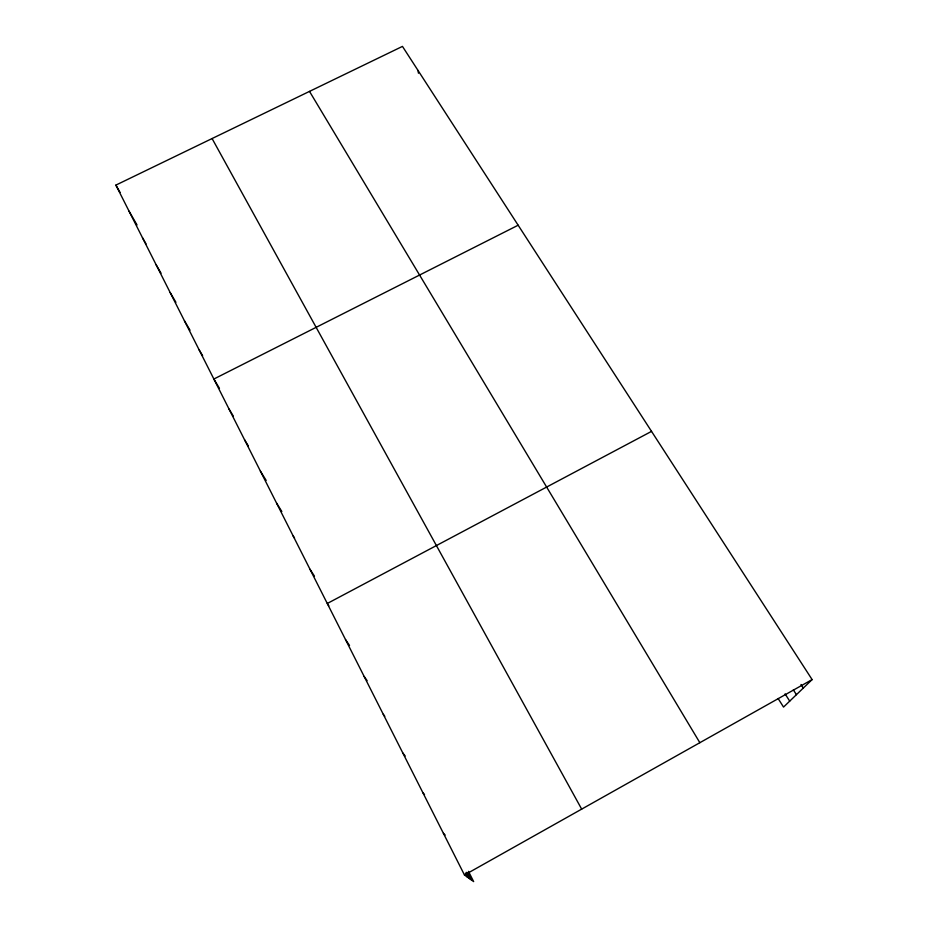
<?xml version="1.0" encoding="UTF-8"?>
<svg xmlns="http://www.w3.org/2000/svg" width="928" height="928" viewBox="0 0 928 928"><rect width="100%" height="100%" fill="white"/><g stroke="black" fill="none" stroke-linecap="round" stroke-linejoin="round"><path stroke-width="1.39" d="M468.454 871.346L473.651 881.6L464.476 875.011L115.884 185.113L402.462 46.4L812.116 679.586L783.534 707.078L778.116 698.506M464.476 875.011L812.116 679.586M651.526 431.381L327.282 603.49L328.825 605.822M518.149 225.214L213.869 379.03L219.46 388.356M443.41 833.321L445.173 835.038M422.866 792.663L424.525 794.554M402.822 752.991L405.211 755.995M383.252 714.27L384.784 716.323M364.159 676.466L367.117 680.642M345.506 639.554L349.531 645.447M309.998 569.293L314.453 576.137M801.003 684.493L803.3 688.066M793.359 689.887L796.421 694.678M293.097 535.839L294.524 538.078M785.1 693.877L789.716 701.139M276.567 503.104L281.834 511.514M260.385 471.088L266.174 480.449M244.551 439.744L248.333 445.927M229.042 409.074L233.404 416.266M309.511 91.396L699.851 742.702M199.01 349.612L202.617 355.691M184.44 320.798L190.02 330.217M170.184 292.564L175.914 302.319M156.194 264.898L161.031 273.168M142.494 237.777L146.032 243.867M129.062 211.19L137.019 224.959M115.884 185.113L120.06 192.374M212.083 138.55L581.67 809.123M467.805 872.552L471.679 880.185M466.32 872.308L469.522 878.63M465.404 873.271L467.306 877.041M418.041 70.482L418.447 73.219"/></g></svg>
